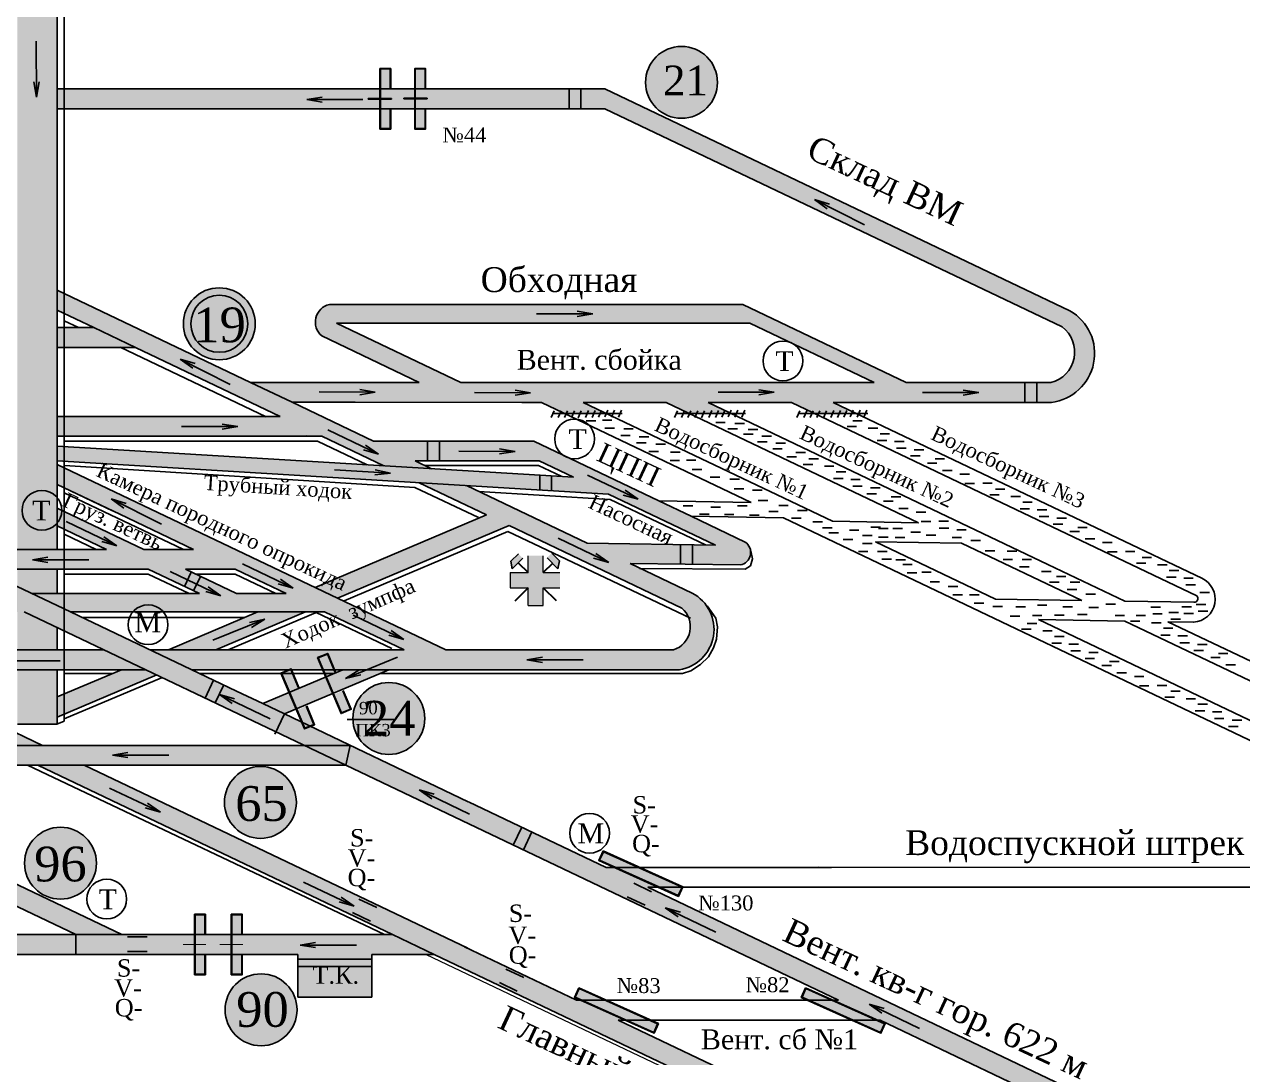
# Model space of a CAD drawing. Header units: millimetres. Extents: x -1382 to 289, y -482 to 459.
# Drawn here: x -433.2 to -187.9, y -255.2 to -47.2 of the extents above; entities that cross this region are included whole.
import ezdxf

# ---------------------------------------------------------------- set-up
doc = ezdxf.new("R2010")
doc.units = ezdxf.units.MM
for name, color, linetype in [('Датчики метана', 7, 'Continuous'), ('Двери', 7, 'Continuous'), ('Замерные станции', 7, 'Continuous'), ('Заслоны', 7, 'Continuous'), ('Номера перемычек', 7, 'Continuous'), ('Перемычки', 7, 'Continuous'), ('Пожарные арки', 7, 'Continuous'), ('Позиции', 7, 'Continuous'), ('Пункты ВГК', 7, 'Continuous'), ('Струя', 7, 'Continuous'), ('Телефоны', 7, 'Continuous')]:
    doc.layers.add(name, color=color, linetype=linetype)
doc.styles.get("Standard").update_dxf_attribs({"font": 'TIMES.TTF', "height": 10})

msp = doc.modelspace()

# ---------------------------------------------------------------- hatches: boundary and pattern name
for points in [[(-367.56, -192.29), (-376.85, -192.29), (-368.46, -196.29)], [(-401.26, -232.31), (-401.26, -232.46), (-398.94, -232.46), (-398.94, -232.31)], [(-396.58, -232.46), (-396.58, -232.31), (-398.84, -232.31), (-398.84, -232.46)], [(-393.85, -232.31), (-393.85, -232.46), (-391.53, -232.46), (-391.53, -232.31)], [(-389.17, -232.46), (-389.17, -232.31), (-391.43, -232.31), (-391.43, -232.46)]]:
    msp.add_hatch(color=256).paths.add_polyline_path(points)
at = {"layer": 'Двери'}
h = msp.add_hatch(color=256, dxfattribs=at)
h.paths.add_polyline_path([(-359.41, -60.15), (-359.41, -56.05), (-361.61, -56.05), (-361.61, -60.15), (-361.51, -60.15), (-361.51, -56.15), (-359.51, -56.15), (-359.51, -60.15)])
h.paths.add_polyline_path([(-361.51, -64.15), (-361.51, -60.15), (-361.61, -60.15), (-361.61, -64.15)])
h.paths.add_polyline_path([(-359.41, -68.25), (-359.41, -64.15), (-359.51, -64.15), (-359.51, -68.15), (-361.51, -68.15), (-361.51, -64.15), (-361.61, -64.15), (-361.61, -68.25)])
h = msp.add_hatch(color=3, dxfattribs=at)
h.paths.add_polyline_path([(-359.51, -56.15), (-361.51, -56.15), (-361.51, -60.15), (-359.51, -60.15)])
h.paths.add_polyline_path([(-361.51, -68.15), (-359.51, -68.15), (-359.51, -64.15), (-361.51, -64.15)])
h = msp.add_hatch(color=256, dxfattribs=at)
h.paths.add_polyline_path([(-352.39, -60.15), (-352.39, -56.05), (-354.59, -56.05), (-354.59, -60.15), (-354.49, -60.15), (-354.49, -56.15), (-352.49, -56.15), (-352.49, -60.15)])
h.paths.add_polyline_path([(-354.49, -64.15), (-354.49, -60.15), (-354.59, -60.15), (-354.59, -64.15)])
h.paths.add_polyline_path([(-352.39, -68.25), (-352.39, -64.15), (-352.49, -64.15), (-352.49, -68.15), (-354.49, -68.15), (-354.49, -64.15), (-354.59, -64.15), (-354.59, -68.25)])
h = msp.add_hatch(color=3, dxfattribs=at)
h.paths.add_polyline_path([(-352.49, -56.15), (-354.49, -56.15), (-354.49, -60.15), (-352.49, -60.15)])
h.paths.add_polyline_path([(-354.49, -68.15), (-352.49, -68.15), (-352.49, -64.15), (-354.49, -64.15)])
h = msp.add_hatch(color=256, dxfattribs=at)
h.paths.add_polyline_path([(-370.52, -177.57), (-372.1, -173.79), (-374.13, -174.64), (-372.54, -178.42), (-372.45, -178.38), (-374, -174.69), (-372.16, -173.92), (-370.61, -177.61)])
h.paths.add_polyline_path([(-370.9, -182.07), (-372.45, -178.38), (-372.54, -178.42), (-371, -182.11)])
h.paths.add_polyline_path([(-367.38, -185.04), (-368.97, -181.26), (-369.06, -181.29), (-367.51, -184.98), (-369.35, -185.76), (-370.9, -182.07), (-371, -182.11), (-369.41, -185.89)])
h = msp.add_hatch(color=3, dxfattribs=at)
h.paths.add_polyline_path([(-372.16, -173.92), (-374, -174.69), (-372.45, -178.38), (-370.61, -177.61)])
h.paths.add_polyline_path([(-369.35, -185.76), (-367.51, -184.98), (-369.06, -181.29), (-370.9, -182.07)])
h = msp.add_hatch(color=256, dxfattribs=at)
h.paths.add_polyline_path([(-377.89, -180.67), (-379.48, -176.89), (-381.51, -177.74), (-379.92, -181.52), (-379.83, -181.48), (-381.38, -177.79), (-379.53, -177.02), (-377.98, -180.71)])
h.paths.add_polyline_path([(-378.28, -185.17), (-379.83, -181.48), (-379.92, -181.52), (-378.37, -185.21)])
h.paths.add_polyline_path([(-374.75, -188.13), (-376.34, -184.35), (-376.43, -184.39), (-374.89, -188.08), (-376.73, -188.86), (-378.28, -185.17), (-378.37, -185.21), (-376.78, -188.99)])
h = msp.add_hatch(color=3, dxfattribs=at)
h.paths.add_polyline_path([(-379.53, -177.02), (-381.38, -177.79), (-379.83, -181.48), (-377.98, -180.71)])
h.paths.add_polyline_path([(-376.73, -188.86), (-374.89, -188.08), (-376.43, -184.39), (-378.28, -185.17)])
h = msp.add_hatch(color=256, dxfattribs=at)
h.paths.add_polyline_path([(-396.72, -230.38), (-396.72, -226.28), (-398.92, -226.28), (-398.92, -230.38), (-398.82, -230.38), (-398.82, -226.38), (-396.82, -226.38), (-396.82, -230.38)])
h.paths.add_polyline_path([(-398.82, -234.38), (-398.82, -230.38), (-398.92, -230.38), (-398.92, -234.38)])
h.paths.add_polyline_path([(-396.72, -238.48), (-396.72, -234.38), (-396.82, -234.38), (-396.82, -238.38), (-398.82, -238.38), (-398.82, -234.38), (-398.92, -234.38), (-398.92, -238.48)])
h = msp.add_hatch(color=3, dxfattribs=at)
h.paths.add_polyline_path([(-396.82, -226.38), (-398.82, -226.38), (-398.82, -230.38), (-396.82, -230.38)])
h.paths.add_polyline_path([(-398.82, -238.38), (-396.82, -238.38), (-396.82, -234.38), (-398.82, -234.38)])
h = msp.add_hatch(color=256, dxfattribs=at)
h.paths.add_polyline_path([(-389.31, -230.38), (-389.31, -226.28), (-391.51, -226.28), (-391.51, -230.38), (-391.41, -230.38), (-391.41, -226.38), (-389.41, -226.38), (-389.41, -230.38)])
h.paths.add_polyline_path([(-391.41, -234.38), (-391.41, -230.38), (-391.51, -230.38), (-391.51, -234.38)])
h.paths.add_polyline_path([(-389.31, -238.48), (-389.31, -234.38), (-389.41, -234.38), (-389.41, -238.38), (-391.41, -238.38), (-391.41, -234.38), (-391.51, -234.38), (-391.51, -238.48)])
h = msp.add_hatch(color=3, dxfattribs=at)
h.paths.add_polyline_path([(-389.41, -226.38), (-391.41, -226.38), (-391.41, -230.38), (-389.41, -230.38)])
h.paths.add_polyline_path([(-391.41, -238.38), (-389.41, -238.38), (-389.41, -234.38), (-391.41, -234.38)])
at = {"layer": 'Перемычки'}
h = msp.add_hatch(color=256, dxfattribs=at)
h.paths.add_polyline_path([(-316.65, -213.54), (-317.54, -215.5), (-301.48, -222.71), (-300.6, -220.75)])
h.paths.add_polyline_path([(-300.77, -220.81), (-301.54, -222.54), (-317.37, -215.43), (-316.59, -213.7)], flags=16)
for points in [[(-316.59, -213.7), (-317.37, -215.43), (-301.54, -222.54), (-300.77, -220.81)], [(-321.5, -241.24), (-322.28, -242.97), (-306.45, -250.08), (-305.68, -248.35)], [(-275.84, -241.24), (-276.61, -242.97), (-260.79, -250.08), (-260.01, -248.35)]]:
    msp.add_hatch(color=3, dxfattribs=at).paths.add_polyline_path(points)
h = msp.add_hatch(color=256, dxfattribs=at)
h.paths.add_polyline_path([(-321.56, -241.08), (-322.44, -243.04), (-306.39, -250.25), (-305.51, -248.29)])
h.paths.add_polyline_path([(-305.68, -248.35), (-306.45, -250.08), (-322.28, -242.97), (-321.5, -241.24)], flags=16)
h = msp.add_hatch(color=256, dxfattribs=at)
h.paths.add_polyline_path([(-275.9, -241.08), (-276.78, -243.04), (-260.73, -250.25), (-259.85, -248.29)])
h.paths.add_polyline_path([(-260.01, -248.35), (-260.79, -250.08), (-276.61, -242.97), (-275.84, -241.24)], flags=16)
at = {"layer": 'Позиции'}
for color, points in [(61, [(-426.56, 11.04), (-434.56, 11.04), (-434.56, -73.41), (-426.56, -73.41)]), (61, [(-426.56, -73.41), (-434.56, -73.41), (-434.56, -117.29), (-426.56, -117.29)]), (83, [(-544.56, -107.87), (-544.56, -112.31), (-459.58, -152.84), (-433.2, -165.42), (-425.14, -169.26), (-425.14, -164.83), (-450.28, -152.84)]), (4, [(-419.16, -108.21), (-426.56, -108.2), (-426.56, -112.2), (-410.77, -112.21)]), (61, [(-426.56, -117.29), (-434.56, -117.29), (-434.56, -133.49), (-426.56, -133.49), (-426.56, -132.09)]), (61, [(-426.56, -135.05), (-426.56, -133.49), (-434.56, -133.49), (-434.56, -140.72), (-434.56, -144.28), (-434.56, -152.84), (-426.56, -152.84), (-426.56, -152.49), (-426.56, -148.1), (-426.56, -144.53)]), (61, [(-426.56, -156.84), (-434.56, -156.84), (-434.56, -160.34), (-431.62, -161.74), (-426.56, -161.74)]), (61, [(-426.56, -168.58), (-433.2, -165.42), (-434.56, -165.42), (-434.56, -173.07), (-426.56, -173.07)]), (83, [(-423.91, -165.42), (-425.14, -164.83), (-425.14, -169.26), (-396.81, -182.77), (-395.09, -179.16)]), (61, [(-426.56, -182.55), (-426.56, -177.07), (-434.56, -177.07), (-434.56, -188.04), (-426.56, -188.04), (-426.56, -186.62)]), (121, [(-372.49, -178.54), (-379.77, -181.62), (-378.38, -184.94), (-371.1, -181.86)]), (121, [(-359.81, -177.07), (-369.03, -177.07), (-372.4, -178.5), (-371.01, -181.82)]), (83, [(-393.03, -180.14), (-395.09, -179.16), (-396.81, -182.77), (-394.75, -183.75)]), (83, [(-385.15, -183.9), (-390.47, -181.37), (-393.03, -180.14), (-394.75, -183.75), (-382.56, -189.57), (-380.81, -185.97)]), (121, [(-352.55, -186.88, 1), (-367.03, -186.88, 1)]), (121, [(-379.86, -181.66), (-385.15, -183.9), (-380.81, -185.97), (-378.47, -184.98)]), (90, [(-376.85, -192.29), (-515.4, -192.29), (-519.62, -192.29), (-519.62, -192.29), (-660.5, -192.29), (-660.5, -196.29), (-658.47, -196.29), (-649.18, -196.29), (-368.46, -196.29)]), (90, [(-392.89, -203.77, 1), (-378.4, -203.77, 1)]), (2, [(-422.84, -230.36), (-494.82, -230.36), (-494.79, -234.36), (-422.79, -234.36)]), (101, [(-413.54, -230.36), (-422.84, -230.36), (-422.79, -234.36), (-407.15, -234.36), (-407.15, -234.36), (-398.92, -234.36), (-398.92, -230.36)]), (101, [(-391.51, -230.36), (-398.82, -230.36), (-398.82, -234.36), (-391.51, -234.36)]), (101, [(-378.27, -245.52, 1), (-392.76, -245.52, 1)])]:
    msp.add_hatch(color=color, dxfattribs=at).paths.add_polyline_path(points)
at = {"layer": 'Позиции', "true_color": 0x30df00}
for points in [[(-308.1, -58.86, 1), (-293.62, -58.86, 1)], [(-361.61, -60.15), (-426.56, -60.15), (-426.56, -64.15), (-361.61, -64.15), (-361.61, -62.23), (-363.93, -62.23), (-363.93, -62.09), (-361.61, -62.09)], [(-354.59, -60.15), (-361.51, -60.15), (-361.51, -62.09), (-359.25, -62.09), (-359.25, -62.23), (-361.51, -62.23), (-361.51, -64.15), (-354.59, -64.15), (-354.59, -62.17), (-356.79, -62.17), (-356.79, -62.02), (-354.59, -62.02)]]:
    msp.add_hatch(color=82, dxfattribs=at).paths.add_polyline_path(points)
h = msp.add_hatch(color=82, dxfattribs=at)
h.paths.add_polyline_path([(-316.3, -60.15), (-354.49, -60.15), (-354.49, -62.02), (-352.11, -62.02), (-352.11, -62.17), (-354.49, -62.17), (-354.49, -64.15), (-316.3, -64.15), (-224.24, -108.06, -0.631071), (-226.51, -119.26), (-255.65, -119.26), (-288.55, -103.57), (-371.77, -103.56, 0.618086), (-373.3, -109.88), (-353.66, -119.24), (-387.64, -119.24), (-379.25, -123.24), (-366.6, -123.24), (-329.09, -123.25), (-324.42, -125.48), (-317.27, -125.48), (-317.06, -124.99), (-320.7, -123.25), (-303.93, -123.25), (-299.26, -125.48), (-292.44, -125.48), (-292.17, -124.86), (-295.54, -123.25), (-278.76, -123.25), (-274.09, -125.48), (-267.84, -125.48), (-267.47, -124.63), (-270.37, -123.25), (-226.42, -123.26, 0.721164), (-222.69, -104.8)])
h.paths.add_polyline_path([(-287.15, -107.31), (-262.1, -119.26), (-345.27, -119.24), (-370.32, -107.3)], flags=16)
h.paths.add_polyline_path([(-335.11, -117.82), (-300.53, -117.82), (-300.53, -111.55), (-335.11, -111.55)], flags=8)
at = {"layer": 'Позиции'}
h = msp.add_hatch(color=1, dxfattribs=at)
h.paths.add_polyline_path([(-401.17, -107.44, 1), (-386.69, -107.44, 1)])
h.paths.add_polyline_path([(-388.19, -107.44, -1), (-399.67, -107.44, -1)], flags=16)
at = {"layer": 'Позиции', "true_color": 0xff983d}
h = msp.add_hatch(color=33, dxfattribs=at)
h.paths.add_polyline_path([(-298.7, -161.66), (-311.18, -155.7), (-289.04, -155.96, 0.666735), (-288.05, -151.37), (-298.9, -146.19), (-305.41, -143.08), (-330.63, -131.05), (-362.87, -131.05), (-379.25, -123.24), (-387.64, -119.24), (-426.56, -100.68), (-426.56, -104.68), (-419.16, -108.21), (-410.77, -112.21), (-381.71, -126.07), (-426.56, -126.07), (-426.56, -130.07), (-373.32, -130.07), (-360.8, -136.04), (-351.21, -136.61), (-354.48, -135.05), (-329.5, -135.05), (-322.64, -138.33), (-426.56, -132.09), (-426.56, -135.05), (-315.55, -141.71), (-294.01, -151.98), (-319.85, -151.57), (-344.13, -139.99), (-353.72, -139.42), (-340.11, -145.91), (-374.62, -160.54), (-370.11, -162.69), (-335.6, -148.06), (-300.78, -164.66, -0.578969), (-302.48, -173.07), (-348.34, -173.07), (-426.56, -135.77), (-426.56, -139.77), (-415.45, -145.07), (-413.93, -145.79), (-399.14, -152.84), (-409.14, -152.84), (-426.56, -144.53), (-426.56, -148.1), (-416.61, -152.84), (-450.28, -152.84), (-441.89, -156.84), (-439.34, -156.84), (-408.23, -156.84), (-397.95, -161.74), (-431.62, -161.74), (-423.91, -165.42), (-372.77, -165.42), (-356.73, -173.07), (-407.87, -173.07), (-399.48, -177.07), (-390.47, -177.07), (-379.91, -177.07), (-379.48, -176.89), (-379.4, -177.07), (-373.11, -177.07), (-374.13, -174.64), (-372.1, -173.79), (-370.73, -177.07), (-369.03, -177.07), (-359.81, -177.07), (-359.81, -177.07), (-301.31, -177.07, 0.721437)])
h.paths.add_polyline_path([(-380.48, -161.75), (-390.48, -161.74), (-400.76, -156.84), (-390.75, -156.84), (-386.09, -159.07)], flags=17)
for points in [[(-399.67, -107.44, 1), (-388.19, -107.44, 1)], [(-376.56, -165.42), (-386.14, -165.42), (-404.18, -173.07), (-394.6, -173.07)], [(-406.54, -178.13), (-408.78, -177.07), (-413.62, -177.07), (-426.56, -182.55), (-426.56, -186.62)]]:
    msp.add_hatch(color=33, dxfattribs=at).paths.add_polyline_path(points)
h = msp.add_hatch(color=33, dxfattribs=at)
h.paths.add_polyline_path([(-491.79, -137.47), (-544.56, -137.47), (-544.56, -137.44), (-560.05, -130.06), (-507.34, -130.06), (-515.72, -126.06), (-568.44, -126.06), (-570.76, -124.95), (-572.76, -128.43), (-470.78, -177.06), (-461.49, -177.06), (-408.78, -177.07), (-417.16, -173.07), (-469.88, -173.06), (-485.91, -165.42), (-439.34, -165.42), (-433.2, -165.42), (-440.91, -161.74), (-460.86, -161.74), (-493.62, -161.74), (-499.23, -159.06), (-503.9, -156.84), (-471.13, -156.84), (-451.19, -156.84), (-459.58, -152.84), (-471.13, -152.84), (-496.71, -140.64), (-485.15, -140.64)])
h.paths.add_polyline_path([(-505.1, -140.64), (-479.52, -152.84), (-512.29, -152.84), (-537.86, -140.64)], flags=16)
at = {"layer": 'Позиции', "true_color": 0xff7ffe}
for points in [[(-461.49, -177.06), (-470.78, -177.06), (-438.85, -192.29), (-429.56, -192.29)], [(-313.62, -247.59), (-312.31, -247.59), (-321.22, -243.59), (-322, -243.59), (-344.58, -232.82), (-421.17, -196.29), (-430.46, -196.29), (-359.03, -230.36), (-350.64, -234.36), (-194.46, -308.85), (-185.16, -308.85), (-187.6, -307.69), (-195.98, -303.69), (-249.03, -278.39), (-247.83, -278.39), (-256.74, -274.39), (-257.42, -274.39)]]:
    msp.add_hatch(color=211, dxfattribs=at).paths.add_polyline_path(points)
at = {"layer": 'Позиции', "true_color": 0x00bdff}
for points in [[(-375.56, -188.47), (-376.78, -188.99), (-377.36, -187.62), (-380.81, -185.97), (-382.56, -189.57), (-376.85, -192.29), (-367.56, -192.29)], [(-367.56, -192.29), (-368.46, -196.29), (-359.17, -196.29)], [(-307.67, -220.86), (-305.6, -220.86), (-314.51, -216.86), (-316.06, -216.86), (-343.74, -203.65), (-367.56, -192.29), (-368.46, -196.29), (-269.3, -243.59), (-270.31, -243.59), (-261.4, -247.59), (-260.91, -247.59), (-204.71, -274.39), (-205.83, -274.39), (-196.92, -278.39), (-196.33, -278.39), (-178.34, -286.97), (-173.37, -284.9)]]:
    msp.add_hatch(color=140, dxfattribs=at).paths.add_polyline_path(points)
at = {"layer": 'Позиции', "true_color": 0x8ac4ff}
for points in [[(-418.67, -216.01, 1), (-433.16, -216.01, 1)], [(-450.05, -212.95), (-451.78, -216.56), (-422.84, -230.36), (-413.54, -230.36)]]:
    msp.add_hatch(color=151, dxfattribs=at).paths.add_polyline_path(points)
at = {"layer": 'Позиции'}
h = msp.add_hatch(color=101, dxfattribs=at)
h.paths.add_polyline_path([(-391.41, -230.36), (-391.41, -234.36), (-385.38, -234.36), (-385.34, -234.36), (-378.14, -234.36), (-378.14, -242.96), (-363.23, -242.96), (-363.23, -234.36), (-350.64, -234.36), (-359.03, -230.36)])
h.paths.add_polyline_path([(-376.07, -241.23), (-365.12, -241.23), (-365.12, -235.93), (-376.07, -235.93)], flags=24)
at = {"layer": 'Пункты ВГК'}
msp.add_hatch(color=1, dxfattribs=at).paths.add_polyline_path([(-328.7, -157.52), (-328.7, -154.13), (-331.76, -154.13), (-331.76, -157.52), (-335.35, -157.52), (-335.35, -160.58), (-331.76, -160.58), (-331.76, -164.13), (-328.7, -164.13), (-328.7, -160.58), (-325.35, -160.58), (-325.35, -157.52)])
h = msp.add_hatch(color=256, dxfattribs=at)
h.paths.add_polyline_path([(-326.96, -153.58), (-327.94, -154.56), (-325.77, -156.73), (-325.41, -155.12)])
h.paths.add_polyline_path([(-332.84, -154.63), (-333.7, -153.77), (-335.21, -155.23), (-334.94, -156.73)])

# ---------------------------------------------------------------- linework, layer by layer
for p, q in [((-426.56, 76.89), (-426.56, -132.09)), ((-426.56, -60.15), (-316.3, -60.15)), ((-316.3, -60.15), (-222.69, -104.8)), ((-426.56, -64.15), (-316.3, -64.15)), ((-316.3, -64.15), (-224.24, -108.06)), ((-426.56, -100.68), (-387.64, -119.24)), ((-426.56, -104.68), (-419.16, -108.21)), ((-371.77, -103.56), (-288.55, -103.57)), ((-288.55, -103.57), (-255.65, -119.26)), ((-370.32, -107.3), (-287.15, -107.31)), ((-370.32, -107.3), (-345.27, -119.24)), ((-287.15, -107.31), (-262.1, -119.26)), ((-426.56, -108.2), (-419.16, -108.21)), ((-373.3, -109.88), (-353.66, -119.24)), ((-426.56, -112.2), (-410.77, -112.21)), ((-410.77, -112.21), (-381.71, -126.07)), ((-387.64, -119.24), (-376.74, -119.24)), ((-387.64, -119.24), (-353.66, -119.24)), ((-345.27, -119.24), (-262.1, -119.26)), ((-345.27, -119.24), (-295.08, -119.25)), ((-255.65, -119.26), (-226.51, -119.26)), ((-379.25, -123.24), (-329.09, -123.25)), ((-379.25, -123.24), (-366.6, -123.24)), ((-379.25, -123.24), (-362.87, -131.05)), ((-333.05, -123.25), (-329.09, -123.25)), ((-329.09, -123.25), (-286.88, -143.38)), ((-326.49, -124.94), (-327.1, -126.33)), ((-325.1, -124.94), (-325.71, -126.33)), ((-323.83, -124.94), (-324.43, -126.33)), ((-322.43, -124.94), (-323.04, -126.33)), ((-321.09, -124.95), (-321.7, -126.35)), ((-320.7, -123.25), (-270.49, -147.2)), ((-320.7, -123.25), (-303.93, -123.25)), ((-319.62, -124.88), (-320.23, -126.28)), ((-318.28, -124.9), (-318.89, -126.3)), ((-317, -124.86), (-317.61, -126.25)), ((-315.73, -124.79), (-316.34, -126.18)), ((-314.35, -124.8), (-314.96, -126.2)), ((-312.96, -124.8), (-313.57, -126.2)), ((-303.93, -123.25), (-253.14, -147.47)), ((-301.66, -124.94), (-302.27, -126.33)), ((-300.26, -124.94), (-300.87, -126.33)), ((-298.99, -124.94), (-299.6, -126.33)), ((-297.6, -124.94), (-298.21, -126.33)), ((-296.26, -124.95), (-296.87, -126.35)), ((-295.54, -123.25), (-227.14, -155.87)), ((-295.54, -123.25), (-278.76, -123.25)), ((-294.79, -124.88), (-295.4, -126.28)), ((-293.45, -124.9), (-294.06, -126.3)), ((-292.17, -124.86), (-292.78, -126.25)), ((-290.9, -124.79), (-291.51, -126.18)), ((-289.52, -124.8), (-290.13, -126.2)), ((-288.13, -124.8), (-288.74, -126.2)), ((-278.76, -123.25), (-197.09, -162.2)), ((-277.06, -124.94), (-277.67, -126.33)), ((-275.67, -124.94), (-276.27, -126.33)), ((-274.39, -124.94), (-275, -126.33)), ((-273, -124.94), (-273.61, -126.33)), ((-271.66, -124.95), (-272.27, -126.35)), ((-270.19, -124.88), (-270.8, -126.28)), ((-270.37, -123.25), (-195.96, -158.74)), ((-270.37, -123.25), (-226.42, -123.26)), ((-268.85, -124.9), (-269.46, -126.3)), ((-267.57, -124.86), (-268.18, -126.25)), ((-266.3, -124.79), (-266.91, -126.18)), ((-264.92, -124.8), (-265.53, -126.2)), ((-263.53, -124.8), (-264.14, -126.2)), ((-426.56, -126.07), (-381.71, -126.07)), ((-312.82, -125.47), (-326.91, -125.48)), ((-320.06, -126.98), (-318.14, -126.98)), ((-316.8, -126.85), (-314.88, -126.85)), ((-287.99, -125.47), (-302.08, -125.48)), ((-293.99, -127.28), (-292.06, -127.28)), ((-290.14, -127.48), (-288.21, -127.48)), ((-263.39, -125.47), (-277.48, -125.48)), ((-266.4, -126.99), (-264.47, -126.99)), ((-316.32, -128.44), (-314.39, -128.44)), ((-313.12, -129.93), (-311.2, -129.93)), ((-312.51, -128.58), (-310.59, -128.58)), ((-291.55, -128.59), (-289.62, -128.59)), ((-288.38, -129.64), (-286.46, -129.64)), ((-287.44, -128.7), (-285.51, -128.7)), ((-267.55, -128.13), (-265.62, -128.13)), ((-263.29, -128.47), (-261.37, -128.47)), ((-260.91, -129.59), (-258.98, -129.59)), ((-426.56, -130.07), (-373.32, -130.07)), ((-426.56, -132.09), (-322.64, -138.33)), ((-373.32, -130.07), (-360.8, -136.04)), ((-362.87, -131.05), (-330.63, -131.05)), ((-330.63, -131.05), (-305.41, -143.08)), ((-309.95, -131.42), (-308.02, -131.42)), ((-309.41, -130.2), (-307.48, -130.2)), ((-306.03, -131.69), (-304.1, -131.69)), ((-285.55, -131.19), (-283.62, -131.19)), ((-284.67, -130.05), (-282.74, -130.05)), ((-281.9, -131.46), (-279.97, -131.46)), ((-261.45, -130.94), (-259.52, -130.94)), ((-258, -131.14), (-256.07, -131.14)), ((-307.45, -133.11), (-305.52, -133.11)), ((-303.06, -133.31), (-301.13, -133.31)), ((-299.88, -134.86), (-297.96, -134.86)), ((-282.51, -132.61), (-280.58, -132.61)), ((-279.67, -134.23), (-277.74, -134.23)), ((-277.84, -133.35), (-275.92, -133.35)), ((-275.21, -134.64), (-273.28, -134.64)), ((-257.6, -132.49), (-255.67, -132.49)), ((-254.76, -134.04), (-252.83, -134.04)), ((-254.02, -132.83), (-252.09, -132.83)), ((-249.83, -134.65), (-247.9, -134.65)), ((-426.56, -135.05), (-315.55, -141.71)), ((-426.56, -135.05), (-426.56, -144.53)), ((-426.56, -135.77), (-348.34, -173.07)), ((-354.48, -135.05), (-351.21, -136.61)), ((-354.48, -135.05), (-329.5, -135.05)), ((-329.5, -135.05), (-322.64, -138.33)), ((-303.19, -134.93), (-301.27, -134.93)), ((-298.73, -136.75), (-296.81, -136.75)), ((-276.36, -135.78), (-274.43, -135.78)), ((-272.1, -136.12), (-270.18, -136.12)), ((-269.71, -137.24), (-267.79, -137.24)), ((-251.38, -135.46), (-249.45, -135.46)), ((-248.34, -136.94), (-246.41, -136.94)), ((-426.56, -139.77), (-413.93, -145.79)), ((-426.56, -139.77), (-415.45, -145.07)), ((-353.72, -139.42), (-340.11, -145.91)), ((-295.08, -138.31), (-293.15, -138.31)), ((-291.16, -138.71), (-289.23, -138.71)), ((-270.26, -138.59), (-268.33, -138.59)), ((-266.81, -138.79), (-264.88, -138.79)), ((-244.83, -137.69), (-242.9, -137.69)), ((-243.81, -139.58), (-241.89, -139.58)), ((-240.23, -139.51), (-238.31, -139.51)), ((-344.13, -139.99), (-319.85, -151.57)), ((-315.55, -141.71), (-294.01, -151.98)), ((-290.28, -140.67), (-288.35, -140.67)), ((-286.56, -140.94), (-284.64, -140.94)), ((-266.4, -140.14), (-264.48, -140.14)), ((-263.57, -141.69), (-261.64, -141.69)), ((-262.82, -140.48), (-260.9, -140.48)), ((-238.83, -141.89), (-236.9, -141.89)), ((-237.68, -140.75), (-235.75, -140.75)), ((-234.57, -142.23), (-232.64, -142.23)), ((-426.56, -144.53), (-409.14, -152.84)), ((-305.41, -143.08), (-286.88, -143.38)), ((-300.55, -144.11), (-298.62, -144.11)), ((-294.94, -144.38), (-293.01, -144.38)), ((-289.6, -144.11), (-287.68, -144.11)), ((-285.42, -143.03), (-283.49, -143.03)), ((-281.29, -143.98), (-279.37, -143.98)), ((-260.19, -143.11), (-258.26, -143.11)), ((-258.64, -142.3), (-256.71, -142.3)), ((-257.15, -144.59), (-255.22, -144.59)), ((-232.72, -144.7), (-230.8, -144.7)), ((-232.18, -143.35), (-230.26, -143.35)), ((-413.93, -145.79), (-399.14, -152.84)), ((-374.62, -160.54), (-340.11, -145.91)), ((-298.9, -146.19), (-288.05, -151.37)), ((-298.9, -146.19), (-280.37, -146.48)), ((-297.24, -145.73), (-295.31, -145.73)), ((-292.24, -145.8), (-290.31, -145.8)), ((-287.17, -145.94), (-285.25, -145.94)), ((-283.32, -145.19), (-281.39, -145.19)), ((-280.37, -146.48), (-132.82, -216.86)), ((-278.73, -146.54), (-276.8, -146.54)), ((-277.51, -144.99), (-275.59, -144.99)), ((-253.64, -145.34), (-251.71, -145.34)), ((-249.04, -147.16), (-247.12, -147.16)), ((-229.28, -144.9), (-227.35, -144.9)), ((-228.87, -146.25), (-226.95, -146.25)), ((-225.29, -146.59), (-223.37, -146.59)), ((-426.56, -148.1), (-416.61, -152.84)), ((-426.56, -148.1), (-426.56, -152.49)), ((-370.11, -162.69), (-335.6, -148.06)), ((-335.6, -148.06), (-300.78, -164.66)), ((-274.44, -147.29), (-272.52, -147.29)), ((-272.48, -148.51), (-270.56, -148.51)), ((-271.2, -149.52), (-269.27, -149.52)), ((-270.49, -147.2), (-253.14, -147.47)), ((-267.08, -148.98), (-265.15, -148.98)), ((-262.76, -148.37), (-260.83, -148.37)), ((-261.2, -148.65), (-259.28, -148.65)), ((-258.3, -148.65), (-256.37, -148.65)), ((-254.72, -149.39), (-252.79, -149.39)), ((-252.62, -147.23), (-250.7, -147.23)), ((-248.98, -148.58), (-247.05, -148.58)), ((-245.46, -148.91), (-243.54, -148.91)), ((-226.04, -147.8), (-224.11, -147.8)), ((-222.66, -149.22), (-220.73, -149.22)), ((-221.1, -148.41), (-219.18, -148.41)), ((-319.85, -151.57), (-294.01, -151.98)), ((-268.3, -150.87), (-266.37, -150.87)), ((-264.45, -150.06), (-262.52, -150.06)), ((-264.45, -151.68), (-262.52, -151.68)), ((-261.84, -151.32), (-244.49, -151.6)), ((-261.84, -151.32), (-237.63, -162.87)), ((-261.2, -150.4), (-259.28, -150.4)), ((-257.83, -150.47), (-255.9, -150.47)), ((-251.61, -149.99), (-249.68, -149.99)), ((-246.41, -150.47), (-244.48, -150.47)), ((-244.49, -151.6), (-220.28, -163.14)), ((-242.61, -151.08), (-240.68, -151.08)), ((-219.62, -150.7), (-217.69, -150.7)), ((-216.11, -151.45), (-214.18, -151.45)), ((-450.28, -152.84), (-416.61, -152.84)), ((-450.28, -152.84), (-423.91, -165.42)), ((-426.56, -152.49), (-426.56, -152.84)), ((-409.14, -152.84), (-399.14, -152.84)), ((-265.27, -153.29), (-263.34, -153.29)), ((-261.42, -153.29), (-259.49, -153.29)), ((-239.72, -153.12), (-237.79, -153.12)), ((-235.29, -153.21), (-233.36, -153.21)), ((-215.09, -153.34), (-213.17, -153.34)), ((-211.51, -153.27), (-209.59, -153.27)), ((-208.15, -154.49), (-206.23, -154.49)), ((-441.89, -156.84), (-408.23, -156.84)), ((-426.56, -156.84), (-426.56, -161.74)), ((-408.23, -156.84), (-397.95, -161.74)), ((-400.76, -156.84), (-390.48, -161.74)), ((-400.76, -156.84), (-390.75, -156.84)), ((-390.75, -156.84), (-386.09, -159.07)), ((-311.18, -155.7), (-289.04, -155.96)), ((-311.18, -155.7), (-298.7, -161.66)), ((-260.53, -154.83), (-258.6, -154.83)), ((-257.74, -154.95), (-255.81, -154.95)), ((-256.34, -155.89), (-254.41, -155.89)), ((-236.14, -154.91), (-234.21, -154.91)), ((-232.82, -156.35), (-230.89, -156.35)), ((-232.31, -154.91), (-230.38, -154.91)), ((-227.14, -155.87), (-211.6, -163.28)), ((-209.3, -155.64), (-207.38, -155.64)), ((-205.05, -155.98), (-203.12, -155.98)), ((-386.09, -159.07), (-380.48, -161.75)), ((-255.42, -157.57), (-253.49, -157.57)), ((-252.52, -157.42), (-250.59, -157.42)), ((-250.84, -159.4), (-248.91, -159.4)), ((-228.39, -157.29), (-226.47, -157.29)), ((-226.78, -159.42), (-224.85, -159.42)), ((-225.41, -158.31), (-223.49, -158.31)), ((-222.61, -159.42), (-220.68, -159.42)), ((-203.2, -158.44), (-201.27, -158.44)), ((-202.66, -157.09), (-200.73, -157.09)), ((-199.75, -158.64), (-197.83, -158.64)), ((-431.62, -161.74), (-397.95, -161.74)), ((-390.48, -161.74), (-380.48, -161.75)), ((-247.17, -160.32), (-245.24, -160.32)), ((-223.2, -160.95), (-221.28, -160.95)), ((-199.35, -159.99), (-197.42, -159.99)), ((-196.51, -161.55), (-194.59, -161.55)), ((-246.25, -162), (-244.32, -162)), ((-242.89, -162), (-240.96, -162)), ((-241.97, -163.68), (-240.04, -163.68)), ((-237.63, -162.87), (-220.28, -163.14)), ((-229.21, -164.1), (-227.29, -164.1)), ((-219.46, -161.88), (-217.53, -161.88)), ((-215.46, -163.84), (-213.53, -163.84)), ((-211.6, -163.28), (-197.71, -163.5)), ((-197.23, -163.93), (-195.31, -163.93)), ((-433.2, -165.42), (-368.46, -196.29)), ((-423.91, -165.42), (-390.47, -181.37)), ((-423.91, -165.42), (-372.77, -165.42)), ((-404.18, -173.07), (-386.14, -165.42)), ((-394.6, -173.07), (-376.56, -165.42)), ((-372.77, -165.42), (-356.73, -173.07)), ((-238.17, -164.34), (-236.25, -164.34)), ((-234.71, -166.31), (-232.78, -166.31)), ((-233.57, -164.4), (-231.65, -164.4)), ((-230.23, -166.13), (-228.3, -166.13)), ((-225.75, -166.07), (-223.82, -166.07)), ((-224.07, -164.4), (-222.15, -164.4)), ((-221.16, -165.94), (-219.23, -165.94)), ((-218.86, -164.52), (-216.93, -164.52)), ((-213.58, -166.14), (-211.66, -166.14)), ((-209.35, -166.13), (-207.43, -166.13)), ((-206.4, -164.48), (-204.47, -164.48)), ((-205.99, -165.83), (-204.07, -165.83)), ((-202.77, -165.53), (-200.84, -165.53)), ((-200.12, -164.42), (-198.2, -164.42)), ((-199.72, -165.77), (-197.79, -165.77)), ((-196.83, -165.28), (-194.9, -165.28)), ((-426.56, -168.58), (-426.56, -173.07)), ((-232.42, -168.89), (-230.49, -168.89)), ((-231.27, -167.75), (-229.34, -167.75)), ((-228.98, -166.99), (-211.63, -167.27)), ((-228.98, -166.99), (-124.43, -216.86)), ((-228.16, -169.23), (-226.24, -169.23)), ((-211.63, -167.27), (-107.65, -216.86)), ((-210.5, -167.28), (-208.58, -167.28)), ((-206.25, -167.62), (-204.32, -167.62)), ((-203.86, -168.73), (-201.93, -168.73)), ((-202.95, -167.41), (-197.76, -167.49)), ((-202.95, -167.41), (-99.27, -216.86)), ((-202.36, -166.88), (-200.44, -166.88)), ((-225.77, -170.35), (-223.85, -170.35)), ((-204.4, -170.08), (-202.47, -170.08)), ((-200.95, -170.28), (-199.03, -170.28)), ((-200.55, -171.63), (-198.62, -171.63)), ((-469.88, -173.06), (-417.16, -173.07)), ((-407.87, -173.07), (-356.73, -173.07)), ((-379.45, -173.07), (-379.45, -173.07)), ((-348.34, -173.07), (-302.48, -173.07)), ((-226.31, -171.7), (-224.39, -171.7)), ((-222.87, -171.9), (-220.94, -171.9)), ((-222.46, -173.25), (-220.54, -173.25)), ((-218.88, -173.59), (-216.96, -173.59)), ((-197.71, -173.19), (-195.78, -173.19)), ((-196.97, -171.97), (-195.04, -171.97)), ((-192.78, -173.79), (-190.85, -173.79)), ((-219.63, -174.8), (-217.7, -174.8)), ((-216.25, -176.22), (-214.32, -176.22)), ((-214.7, -175.41), (-212.77, -175.41)), ((-194.33, -174.6), (-192.41, -174.6)), ((-191.29, -176.09), (-189.37, -176.09)), ((-461.49, -177.06), (-408.78, -177.07)), ((-461.49, -177.06), (-429.56, -192.29)), ((-426.56, -177.07), (-426.56, -182.55)), ((-426.56, -182.55), (-413.62, -177.07)), ((-426.56, -186.62), (-406.54, -178.13)), ((-399.48, -177.07), (-390.47, -177.07)), ((-390.47, -177.07), (-369.03, -177.07)), ((-385.15, -183.9), (-369.03, -177.07)), ((-380.81, -185.97), (-359.81, -177.07)), ((-359.81, -177.07), (-301.31, -177.07)), ((-213.21, -177.7), (-211.28, -177.7)), ((-209.7, -178.45), (-207.77, -178.45)), ((-390.47, -181.37), (-385.15, -183.9)), ((-208.68, -180.34), (-206.76, -180.34)), ((-205.1, -180.27), (-203.18, -180.27)), ((-202.39, -181.41), (-200.47, -181.41)), ((-203.54, -182.56), (-201.62, -182.56)), ((-199.29, -182.9), (-197.36, -182.9)), ((-380.81, -185.97), (-343.8, -203.63)), ((-197.44, -185.36), (-195.51, -185.36)), ((-196.9, -184.01), (-194.97, -184.01)), ((-193.99, -185.57), (-192.07, -185.57)), ((-434.56, -188.04), (-426.56, -188.04)), ((-426.56, -186.62), (-426.56, -188.04)), ((-193.59, -186.92), (-191.66, -186.92)), ((-190.75, -188.47), (-188.83, -188.47)), ((-190.01, -187.25), (-188.08, -187.25)), ((-515.4, -192.29), (-367.56, -192.29)), ((-367.56, -192.29), (-368.46, -196.29)), ((-649.18, -196.29), (-368.46, -196.29)), ((-494.27, -196.29), (-422.84, -230.36)), ((-484.98, -196.29), (-413.54, -230.36)), ((-430.46, -196.29), (-359.03, -230.36)), ((-421.17, -196.29), (-343.9, -233.14)), ((-368.46, -196.29), (-269.3, -243.59)), ((-343.74, -203.65), (-316.06, -216.86)), ((-316.06, -216.86), (-270.67, -216.86)), ((-273.22, -216.82), (-132.82, -216.86)), ((-307.67, -220.86), (-98.29, -220.86)), ((-307.67, -220.86), (-160.19, -291.19)), ((-494.79, -230.36), (-422.84, -230.36)), ((-413.54, -230.36), (-359.03, -230.36)), ((-344.58, -232.82), (-322, -243.59)), ((-494.79, -234.36), (-407.15, -234.36)), ((-408.6, -234.36), (-385.38, -234.36)), ((-385.34, -234.36), (-378.14, -234.36)), ((-378.14, -242.96), (-378.14, -234.36)), ((-363.23, -234.36), (-363.23, -242.96)), ((-363.23, -234.36), (-350.64, -234.36)), ((-350.64, -234.36), (-194.2, -308.98)), ((-363.23, -242.96), (-378.14, -242.96)), ((-322, -243.59), (-269.3, -243.59)), ((-313.62, -247.59), (-260.91, -247.59)), ((-313.62, -247.59), (-257.42, -274.39)), ((-260.91, -247.59), (-204.71, -274.39))]:
    msp.add_line(p, q)
for centre, radius, start, end in [((-370.95, -107.1), 3.64, 102.9257, 229.8042), ((-227.62, -113.41), 9.92, 276.9744, 60.1655), ((-228.04, -113.12), 6.33, 284.0329, 53.0522), ((-289.5, -153.46), 2.55, 280.4086, 55.1796), ((-198.04, -162.87), 4.62, 273.3997, 65.6596), ((-302.57, -168.93), 8.24, 278.7768, 62.0091), ((-197.7, -162.71), 0.791, 269.0903, 39.9148), ((-304.04, -168.38), 4.95, 288.4962, 48.7743)]:
    msp.add_arc(centre, radius, start, end)
at = {"layer": 'Датчики метана', "color": 7}
for centre in [(-319.38, -209.98), (-416.59, -223.23)]:
    msp.add_circle(centre, 4, dxfattribs=at)
at = {"layer": 'Двери'}
for p, q in [((-363.93, -62.09), (-359.25, -62.09)), ((-363.93, -62.09), (-363.93, -62.23)), ((-363.93, -62.23), (-359.25, -62.23)), ((-359.25, -62.09), (-359.25, -62.23)), ((-356.79, -62.02), (-356.79, -62.17)), ((-356.79, -62.02), (-352.11, -62.02)), ((-356.78, -62.17), (-352.11, -62.17)), ((-352.11, -62.02), (-352.11, -62.17))]:
    msp.add_line(p, q, dxfattribs=at)
for points in [[(-359.41, -64.15), (-359.41, -68.25), (-361.61, -68.25), (-361.61, -56.05), (-359.41, -56.05), (-359.41, -60.15)], [(-359.51, -64.15), (-359.51, -68.15), (-361.51, -68.15), (-361.51, -56.15), (-359.51, -56.15), (-359.51, -60.15)], [(-352.39, -64.15), (-352.39, -68.25), (-354.59, -68.25), (-354.59, -56.05), (-352.39, -56.05), (-352.39, -60.15)], [(-352.49, -64.15), (-352.49, -68.15), (-354.49, -68.15), (-354.49, -56.15), (-352.49, -56.15), (-352.49, -60.15)], [(-368.97, -181.26), (-367.38, -185.04), (-369.41, -185.89), (-374.13, -174.64), (-372.1, -173.79), (-370.52, -177.57)], [(-369.06, -181.29), (-367.51, -184.98), (-369.35, -185.76), (-374, -174.69), (-372.16, -173.92), (-370.61, -177.61)], [(-376.34, -184.35), (-374.75, -188.13), (-376.78, -188.99), (-381.51, -177.74), (-379.48, -176.89), (-377.89, -180.67)], [(-376.43, -184.39), (-374.89, -188.08), (-376.73, -188.86), (-381.38, -177.79), (-379.53, -177.02), (-377.98, -180.71)], [(-396.72, -234.38), (-396.72, -238.48), (-398.92, -238.48), (-398.92, -226.28), (-396.72, -226.28), (-396.72, -230.38)], [(-396.82, -234.38), (-396.82, -238.38), (-398.82, -238.38), (-398.82, -226.38), (-396.82, -226.38), (-396.82, -230.38)], [(-389.31, -234.38), (-389.31, -238.48), (-391.51, -238.48), (-391.51, -226.28), (-389.31, -226.28), (-389.31, -230.38)], [(-389.41, -234.38), (-389.41, -238.38), (-391.41, -238.38), (-391.41, -226.38), (-389.41, -226.38), (-389.41, -230.38)]]:
    msp.add_lwpolyline(points, dxfattribs=at)
at = {"layer": 'Замерные станции', "color": 1}
for p, q in [((-306.89, -221.77), (-310.5, -220.05)), ((-308.18, -224.48), (-311.79, -222.76)), ((-362.23, -224.96), (-365.84, -223.24)), ((-363.52, -227.67), (-367.13, -225.94)), ((-408.43, -230.82), (-412.43, -230.82)), ((-408.43, -233.82), (-412.43, -233.82)), ((-332.65, -239.04), (-336.26, -237.32)), ((-333.94, -241.75), (-337.55, -240.03))]:
    msp.add_line(p, q, dxfattribs=at)
at = {"layer": 'Заслоны', "color": 7}
msp.add_line((-368.16, -187.1), (-358.76, -187.1), dxfattribs=at)
at = {"layer": 'Номера перемычек', "color": 7}
msp.add_line((-367.56, -192.29), (-368.46, -196.29), dxfattribs=at)
at = {"layer": 'Перемычки'}
for points in [[(-316.65, -213.54), (-300.6, -220.75), (-301.48, -222.71), (-317.54, -215.5)], [(-316.59, -213.7), (-300.77, -220.81), (-301.54, -222.54), (-317.37, -215.43)], [(-321.56, -241.08), (-305.51, -248.29), (-306.39, -250.25), (-322.44, -243.04)], [(-321.5, -241.24), (-305.68, -248.35), (-306.45, -250.08), (-322.28, -242.97)], [(-275.9, -241.08), (-259.85, -248.29), (-260.73, -250.25), (-276.78, -243.04)], [(-275.84, -241.24), (-260.01, -248.35), (-260.79, -250.08), (-276.61, -242.97)]]:
    msp.add_lwpolyline(points, close=True, dxfattribs=at)
at = {"layer": 'Пожарные арки', "color": 1}
for p, q in [((-323.5, -60.15), (-323.5, -64.15)), ((-321.14, -60.15), (-321.14, -64.15)), ((-231.73, -119.26), (-231.73, -123.26)), ((-229.36, -119.26), (-229.36, -123.26)), ((-352.01, -131.05), (-352.01, -135.05)), ((-349.62, -131.05), (-349.62, -135.05)), ((-329.42, -137.92), (-329.43, -140.87)), ((-327.04, -138.06), (-327.04, -141.02)), ((-301.06, -151.9), (-301.06, -155.9)), ((-298.67, -151.9), (-298.68, -155.9)), ((-399.57, -157.44), (-400.95, -160.34)), ((-397.73, -158.29), (-399.11, -161.19)), ((-395.09, -179.16), (-396.81, -182.77)), ((-393.03, -180.14), (-394.75, -183.75)), ((-333.04, -208.75), (-334.77, -212.36)), ((-330.99, -209.73), (-332.71, -213.35)), ((-378.07, -235.35), (-363.16, -235.35)), ((-378.07, -236.82), (-363.16, -236.82))]:
    msp.add_line(p, q, dxfattribs=at)
at = {"layer": 'Позиции', "color": 1}
for p, q in [((-425.14, 76.9), (-425.14, -187.43)), ((-425.14, -106.84), (-422.28, -108.19)), ((-413.91, -112.17), (-384.47, -126.15)), ((-376.39, -129.99), (-376.27, -130.05)), ((-425.14, -131.06), (-374.14, -131.06)), ((-374.14, -131.06), (-364.16, -135.8)), ((-425.13, -135.99), (-354.55, -140.37)), ((-352.58, -135.96), (-329.66, -135.95)), ((-329.66, -135.95), (-325.07, -138.13)), ((-425.14, -141.48), (-401.3, -152.81)), ((-354.55, -140.37), (-341.72, -146.46)), ((-341.66, -141.17), (-315.23, -142.81)), ((-315.23, -142.81), (-296.04, -151.92)), ((-368.81, -163.19), (-335.82, -149.26)), ((-335.82, -149.26), (-299.08, -166.71)), ((-425.14, -149.79), (-418.72, -152.84)), ((-286.55, -154.76), (-286.92, -153.13)), ((-309.36, -156.71), (-288.04, -156.84)), ((-288.04, -156.84), (-287, -156.17)), ((-287, -156.17), (-286.55, -154.76)), ((-425.14, -157.81), (-408.25, -157.81)), ((-408.26, -157.81), (-399.99, -161.74)), ((-398.7, -157.81), (-390.77, -157.81)), ((-390.77, -157.81), (-382.58, -161.7)), ((-293.95, -166.7), (-295.74, -164.22)), ((-421.58, -166.53), (-388.99, -166.53)), ((-392.16, -173.05), (-374.1, -165.43)), ((-374.44, -165.57), (-359.18, -172.82)), ((-293.6, -168.44), (-293.95, -166.7)), ((-293.84, -170.89), (-293.6, -168.44)), ((-294.41, -172.69), (-293.84, -170.89)), ((-295.47, -174.48), (-294.41, -172.69)), ((-299.02, -177.3), (-297.02, -176.03)), ((-297.02, -176.03), (-295.47, -174.48)), ((-425.14, -177.85), (-415.46, -177.85)), ((-425.14, -186.98), (-405.59, -178.73)), ((-397.89, -177.85), (-370.8, -177.85)), ((-361.64, -177.85), (-300.69, -177.85)), ((-300.69, -177.85), (-299.02, -177.3)), ((-425.14, -187.43), (-426.64, -188.05)), ((-432.52, -196.27), (-360.68, -230.39))]:
    msp.add_line(p, q, dxfattribs=at)
at = {"layer": 'Позиции', "color": 43, "true_color": 0xb8b86f}
for p, q in [((-419.16, -108.21), (-410.77, -112.21)), ((-387.64, -119.24), (-379.25, -123.24)), ((-305.41, -143.08), (-298.9, -146.19)), ((-369.03, -177.07), (-359.81, -177.07)), ((-385.15, -183.9), (-380.81, -185.97)), ((-380.81, -185.97), (-382.78, -190.02)), ((-422.84, -230.36), (-422.79, -234.37)), ((-422.84, -230.36), (-413.54, -230.36)), ((-359.03, -230.36), (-350.64, -234.36))]:
    msp.add_line(p, q, dxfattribs=at)
at = {"layer": 'Позиции', "color": 61}
for p, q in [((-426.56, -132.09), (-426.56, -135.05)), ((-426.56, -144.53), (-426.56, -148.1)), ((-426.56, -182.55), (-426.56, -186.62))]:
    msp.add_line(p, q, dxfattribs=at)
at = {"layer": 'Позиции', "color": 1, "lineweight": 20}
msp.add_line((-352.25, -234.4), (-196.14, -308.55), dxfattribs=at)
at = {"layer": 'Позиции'}
for centre, radius in [((-300.87, -58.84), 7.24), ((-393.93, -107.44), 7.24), ((-393.93, -107.44), 5.74), ((-359.79, -186.88), 7.24), ((-385.65, -203.77), 7.24), ((-425.91, -216.01), 7.24), ((-385.52, -245.52), 7.24)]:
    msp.add_circle(centre, radius, dxfattribs=at)
at = {"layer": 'Пункты ВГК'}
for p, q in [((-335.21, -155.23), (-333.7, -153.77)), ((-325.41, -155.12), (-326.96, -153.58)), ((-334.94, -156.73), (-335.21, -155.23)), ((-332.84, -154.63), (-334.94, -156.73)), ((-327.94, -154.56), (-325.77, -156.73)), ((-325.77, -156.73), (-325.41, -155.12))]:
    msp.add_line(p, q, dxfattribs=at)
at = {"layer": 'Пункты ВГК', "color": 1, "lineweight": 20}
for p, q in [((-331.76, -157.52), (-331.76, -154.13)), ((-328.7, -157.52), (-328.7, -154.13)), ((-335.35, -157.52), (-331.76, -157.52)), ((-335.35, -157.52), (-335.35, -160.58)), ((-328.7, -157.52), (-325.35, -157.52)), ((-335.35, -160.58), (-331.76, -160.58)), ((-331.76, -164.13), (-331.76, -160.58)), ((-328.7, -160.58), (-325.35, -160.58)), ((-328.7, -164.13), (-328.7, -160.58)), ((-331.76, -164.13), (-328.7, -164.13))]:
    msp.add_line(p, q, dxfattribs=at)
at = {"layer": 'Пункты ВГК', "lineweight": 30}
for p, q in [((-333.75, -155.54), (-331.76, -157.52)), ((-326.84, -155.66), (-328.7, -157.52)), ((-331.76, -160.58), (-334.44, -163.26)), ((-328.7, -160.58), (-326.12, -163.16))]:
    msp.add_line(p, q, dxfattribs=at)
at = {"layer": 'Струя', "color": 1}
for p, q in [((-430.75, -61.82), (-430.77, -50.52)), ((-430.75, -61.82), (-431.27, -58.71)), ((-430.75, -61.82), (-430.23, -58.71)), ((-274.08, -82.45), (-264, -87.55)), ((-274.08, -82.45), (-271.07, -83.39)), ((-274.08, -82.45), (-271.54, -84.32)), ((-318.76, -105.45), (-330.07, -105.42)), ((-318.76, -105.45), (-321.88, -105.96)), ((-318.76, -105.45), (-321.87, -104.92)), ((-401.79, -114.53), (-398.78, -115.46)), ((-401.79, -114.53), (-399.25, -116.4)), ((-401.79, -114.53), (-391.71, -119.63)), ((-362.52, -121.2), (-373.83, -121.16)), ((-362.52, -121.2), (-365.64, -121.71)), ((-362.52, -121.2), (-365.63, -120.67)), ((-331.25, -121.32), (-342.55, -121.29)), ((-331.25, -121.32), (-334.36, -120.79)), ((-331.25, -121.32), (-334.36, -121.83)), ((-282.21, -121.23), (-293.51, -121.2)), ((-282.21, -121.23), (-285.32, -120.7)), ((-282.21, -121.23), (-285.32, -121.75)), ((-241.04, -121.3), (-252.35, -121.27)), ((-241.04, -121.3), (-244.15, -120.77)), ((-241.04, -121.3), (-244.15, -121.81)), ((-390.22, -128.14), (-401.53, -128.11)), ((-390.22, -128.14), (-393.33, -127.61)), ((-390.22, -128.14), (-393.33, -128.66)), ((-361.89, -133.7), (-372.08, -128.81)), ((-361.89, -133.7), (-364.47, -131.89)), ((-361.89, -133.7), (-364.93, -132.83)), ((-334.38, -133.13), (-345.68, -133.1)), ((-334.38, -133.13), (-337.49, -132.6)), ((-334.38, -133.13), (-337.49, -133.64)), ((-359.47, -137.51), (-370.75, -136.86)), ((-359.47, -137.51), (-362.54, -136.81)), ((-359.47, -137.51), (-362.6, -137.85)), ((-309.61, -142.77), (-319.8, -137.88)), ((-309.61, -142.77), (-312.64, -141.9)), ((-309.61, -142.77), (-312.19, -140.96)), ((-415.68, -142.7), (-413.14, -144.57)), ((-415.68, -142.7), (-405.6, -147.8)), ((-415.68, -142.7), (-412.67, -143.64)), ((-414.58, -152.13), (-424.77, -147.23)), ((-414.58, -152.13), (-417.61, -151.25)), ((-414.58, -152.13), (-417.16, -150.31)), ((-315.53, -155.49), (-325.72, -150.59)), ((-431.53, -154.95), (-428.42, -154.43)), ((-315.53, -155.49), (-318.11, -153.67)), ((-431.53, -154.95), (-428.42, -155.47)), ((-431.53, -154.95), (-420.23, -154.95)), ((-379.06, -160.66), (-389.25, -155.76)), ((-315.53, -155.49), (-318.56, -154.61)), ((-393.62, -162.18), (-403.81, -157.28)), ((-379.06, -160.66), (-381.64, -158.84)), ((-393.62, -162.18), (-396.65, -161.3)), ((-393.62, -162.18), (-396.2, -160.36)), ((-379.06, -160.66), (-382.09, -159.78)), ((-356.78, -171), (-366.97, -166.11)), ((-384.76, -166.92), (-395.26, -171.11)), ((-384.76, -166.92), (-387.84, -167.59)), ((-384.76, -166.92), (-387.45, -168.56)), ((-356.78, -171), (-359.36, -169.19)), ((-356.78, -171), (-359.81, -170.13)), ((-437.27, -175.25), (-425.97, -175.25)), ((-368.53, -178.82), (-358.08, -174.52)), ((-332, -175.09), (-328.89, -174.57)), ((-332, -175.09), (-320.7, -175.09)), ((-332, -175.09), (-328.89, -175.61)), ((-368.53, -178.82), (-365.86, -177.16)), ((-368.53, -178.82), (-365.46, -178.12)), ((-405.8, -205.74), (-416.03, -200.93)), ((-405.8, -205.74), (-408.84, -204.89)), ((-405.8, -205.74), (-408.4, -203.94)), ((-366.77, -224.64), (-377, -219.83)), ((-366.77, -224.64), (-369.37, -222.84)), ((-366.77, -224.64), (-369.81, -223.79)), ((-377.64, -232.49), (-374.53, -231.97)), ((-377.64, -232.49), (-366.34, -232.49)), ((-377.64, -232.49), (-374.53, -233.01))]:
    msp.add_line(p, q, dxfattribs=at)
at = {"layer": 'Струя', "color": 5}
for p, q in [((-376.32, -62.31), (-373.21, -61.79)), ((-376.32, -62.31), (-373.21, -62.83)), ((-376.32, -62.31), (-365.01, -62.31)), ((-393.9, -182.03), (-383.71, -186.93)), ((-393.9, -182.03), (-390.87, -182.91)), ((-393.9, -182.03), (-391.32, -183.85)), ((-415.43, -194.25), (-412.32, -193.73)), ((-415.43, -194.25), (-412.32, -194.77)), ((-415.43, -194.25), (-404.12, -194.25)), ((-353.72, -201.27), (-343.53, -206.17)), ((-353.72, -201.27), (-350.69, -202.15)), ((-353.72, -201.27), (-351.14, -203.09)), ((-304.14, -225.01), (-293.95, -229.91)), ((-304.14, -225.01), (-301.11, -225.89)), ((-304.14, -225.01), (-301.56, -226.83)), ((-263.12, -244.39), (-252.93, -249.29)), ((-263.12, -244.39), (-260.09, -245.27)), ((-263.12, -244.39), (-260.54, -246.21))]:
    msp.add_line(p, q, dxfattribs=at)
at = {"layer": 'Телефоны', "color": 7}
for centre in [(-280.45, -114.92), (-322.4, -130.62), (-429.64, -144.99), (-408.27, -168.01)]:
    msp.add_circle(centre, 4, dxfattribs=at)

# ---------------------------------------------------------------- texts
for s, height, rotation, p in [('Склад ВМ', 5, 335, (-276.05, -73.81)), ('Водосборник №1', 3, 335, (-306.57, -128.81)), ('Водосборник №2', 3, 335, (-277.35, -130.42)), ('Водосборник №3', 3, 335, (-250.91, -130.58)), ('ЦПП', 4, 335, (-318.24, -134.85)), ('Камера породного опрокида', 3, 335, (-418.93, -138.01)), ('Трубный ходок', 3, 356.4455, (-397.14, -140.87)), ('Насосная', 3, 335, (-319.85, -144.37))]:
    msp.add_text(s, height=height, rotation=rotation).set_placement(p)
for s, height, p in [('Обходная', 5, (-341.31, -101.04)), ('Водоспускной штрек пл. К5', 5, (-255.85, -214.38)), ('Т.К.', 3.5, (-375.19, -240.28)), ('Вент. сб №1', 4, (-296.97, -253.47))]:
    msp.add_text(s, height=height).set_placement(p)
at = {"color": 7}
msp.add_text('Вент. сбойка', height=4, dxfattribs=at).set_placement((-334.06, -116.69))
for s, height, rotation, p in [('Груз. ветвь', 3, 335, (-425.74, -144.03)), ('Ходок  зумпфа', 3, 23.6446, (-380.63, -172.85)), ('Вент. кв-г гор. 622 м', 5, 335, (-280.88, -231.45)), ('Главный откат. квершлаг гор. 622 м', 5, 335, (-338.17, -249.01))]:
    msp.add_text(s, height=height, rotation=rotation, dxfattribs=at).set_placement(p)
at = {"layer": 'Датчики метана'}
for s, p in [('M', (-321.82, -212.01)), ('Т', (-418.22, -225.29))]:
    msp.add_text(s, height=4, dxfattribs=at).set_placement(p)
at = {"layer": 'Замерные станции'}
for s, p in [('S-', (-310.73, -206)), ('V-', (-311.12, -209.87)), ('S-', (-367.61, -212.64)), ('Q-', (-310.83, -213.81)), ('V-', (-368.1, -216.71)), ('Q-', (-368.1, -220.64)), ('S-', (-335.66, -227.84)), ('V-', (-335.72, -232.27)), ('Q-', (-335.66, -236.24)), ('S-', (-414.55, -238.85)), ('V-', (-415.1, -242.89)), ('Q-', (-414.98, -246.84))]:
    msp.add_text(s, height=3.5, dxfattribs=at).set_placement(p)
at = {"layer": 'Заслоны', "color": 7}
for s, p in [('90', (-365.81, -186.05)), ('ПК3', (-366.55, -190.48))]:
    msp.add_text(s, height=2.5, dxfattribs=at).set_placement(p)
at = {"layer": 'Номера перемычек'}
for s, p in [('№44', (-349.02, -70.93)), ('№130', (-297.51, -225.52)), ('№83', (-313.93, -242.15)), ('№82', (-287.98, -241.98))]:
    msp.add_text(s, height=3, dxfattribs=at).set_placement(p)
at = {"layer": 'Позиции'}
for s, height, p in [('21', 6, (-304.6, -61.46)), ('19', 7, (-399.16, -111.15)), ('24', 7, (-365, -190.33)), ('65', 7, (-390.72, -207.5)), ('96', 7, (-431.2, -219.67)), ('90', 7, (-390.52, -248.95))]:
    msp.add_text(s, height=height, dxfattribs=at).set_placement(p)
at = {"layer": 'Телефоны'}
for s, p in [('Т', (-281.99, -116.95)), ('Т', (-323.64, -132.65)), ('Т', (-431.61, -147.02)), ('М', (-411.02, -169.54))]:
    msp.add_text(s, height=4, dxfattribs=at).set_placement(p)

doc.saveas('drawing.dxf')
